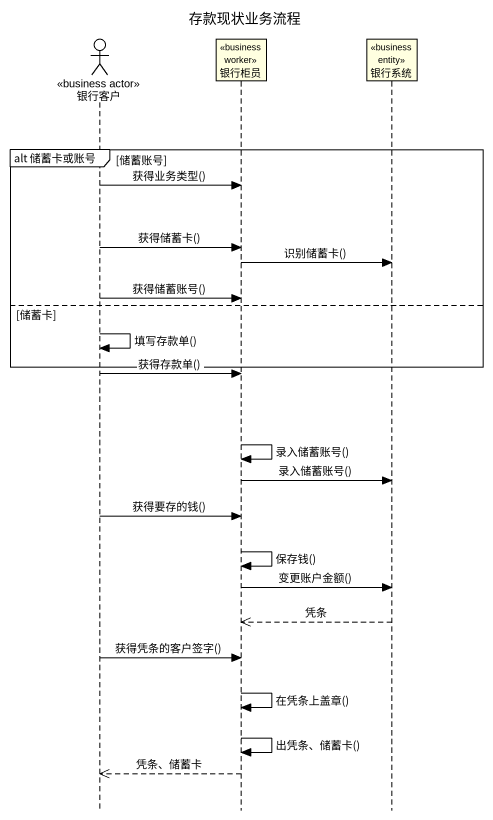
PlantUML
@startuml
title 存款现状业务流程
hide footbox
actor 银行客户 <<business actor>>
participant 银行柜员 <<business worker>> #FFFFE0
participant 银行系统 <<business entity>> #FFFFE0

group alt 储蓄卡或账号 [储蓄账号]
  银行客户 -> 银行柜员 : 获得业务类型()
  银行客户 -> 银行柜员 : 获得储蓄卡()
  银行柜员 -> 银行系统 : 识别储蓄卡()
  银行客户 -> 银行柜员 : 获得储蓄账号()
else 储蓄卡
  银行客户 -> 银行客户 : 填写存款单()
end
银行客户 -> 银行柜员 : 获得存款单()
银行柜员 -> 银行柜员 : 录入储蓄账号()
银行柜员 -> 银行系统 : 录入储蓄账号()
银行客户 -> 银行柜员 : 获得要存的钱()
银行柜员 -> 银行柜员 : 保存钱()
银行柜员 -> 银行系统 : 变更账户金额()
银行系统 -->> 银行柜员 : 凭条
银行客户 -> 银行柜员 : 获得凭条的客户签字()
银行柜员 -> 银行柜员 : 在凭条上盖章()
银行柜员 -> 银行柜员 : 出凭条、储蓄卡()
银行柜员 -->> 银行客户 : 凭条、储蓄卡
@enduml
